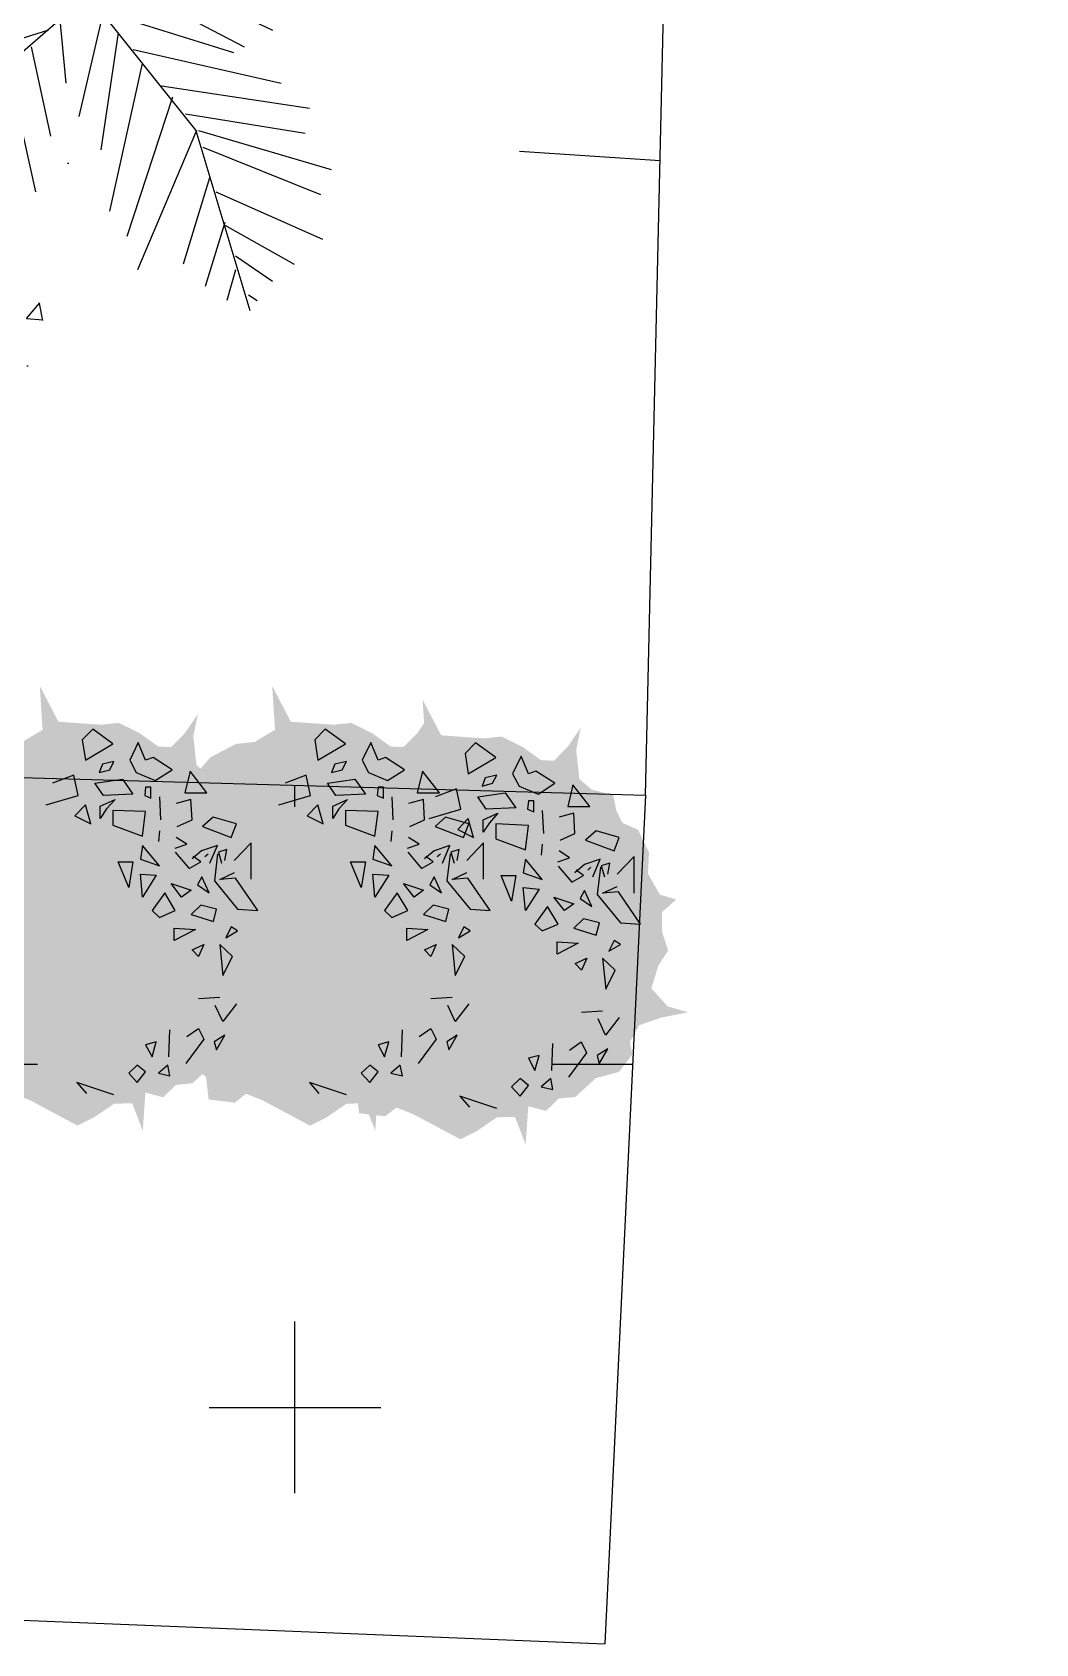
# Model space of a CAD drawing. Header units: millimetres. Extents: x 1933 to 24107, y 1228 to 18074.
# Drawn here: x 23164 to 24092, y 1228 to 2718 of the extents above; entities that cross this region are included whole.
import ezdxf

# ---------------------------------------------------------------- set-up
doc = ezdxf.new("R2010")
doc.units = ezdxf.units.MM
doc.layers.add('marc det', color=74, linetype='Continuous', lineweight=18)
doc.styles.add('ATTR', font='romans.shx', dxfattribs={"width": 0.8, "height": 0.470416})

# ---------------------------------------------------------------- blocks, each defined once
blk = doc.blocks.new('fff')
at = {"color": 93}
for p, q in [((80686.8, 24306.7), (80654.6, 24332.5)), ((80799.9, 23710.9), (80683.3, 24344.1)), ((80698.9, 24286.1), (80727, 24332.5)), ((80702.9, 24234.5), (80610.4, 24296.4)), ((80715, 24193.2), (80771.3, 24260.3)), ((80735.1, 24110.7), (80851.8, 24244.8)), ((80719, 24152), (80558.1, 24229.3)), ((80743.1, 24017.9), (80916.2, 24229.3)), ((80743.1, 24023), (80525.9, 24162.3)), ((80767.3, 23894.1), (80896, 24131.3)), ((80759.2, 23925), (80493.7, 24105.5)), ((81099.8, 23810.9), (81333.1, 24110.8)), ((81101.3, 23811.5), (81145.5, 24110.7)), ((81290.4, 24115.9), (81302.4, 24074.6)), ((81044.9, 23790.9), (81105.3, 24069.4)), ((81189.8, 24074.6), (81213.9, 23961.1)), ((81230, 24090.1), (81266.2, 24028.2)), ((80980.5, 23775.4), (81057, 24059.1)), ((81153.6, 24054), (81161.6, 23894.1)), ((81286.3, 24043.6), (81366.8, 24054)), ((80260.3, 23945.6), (80252.3, 24033.3)), ((80316.6, 24028.2), (80328.7, 23883.7)), ((80405.2, 24023), (80529.9, 23754.8)), ((80787.4, 23785.7), (80900.1, 24007.5)), ((80450.1, 23760.9), (80216.8, 23994.2)), ((80373, 24002.4), (80413.2, 23796.1)), ((80638.5, 23734.2), (80457.5, 23992.1)), ((80529.9, 23976.6), (80767.3, 23863.1)), ((80843.7, 23729), (80924.2, 23981.7)), ((80912.1, 23749.6), (80996.6, 24002.4)), ((81250.1, 23997.2), (81342.7, 23986.9)), ((80272.4, 23930.2), (80179.8, 23914.7)), ((81201.8, 23930.2), (81334.6, 23909.5)), ((81169.6, 23894.1), (81342.7, 23832.2)), ((80348.8, 23863.1), (80187.9, 23832.2)), ((80570.1, 23863.1), (80787.4, 23765.1)), ((81129.4, 23847.6), (81334.6, 23780.6)), ((80799.9, 23710.9), (81099.8, 23810.9)), ((81069.1, 23796.1), (81318.5, 23729)), ((80429.3, 23780.6), (80220.1, 23770.3)), ((81000.7, 23775.4), (81189.8, 23672.3)), ((80485.6, 23749.6), (80268.4, 23646.5)), ((80562.1, 23744.5), (80377, 23620.7)), ((80799.9, 23710.9), (80450.1, 23760.9)), ((80924.2, 23749.6), (81141.5, 23646.5)), ((80622.4, 23734.2), (80465.5, 23605.2)), ((80799.9, 23710.9), (80550, 23494.4)), ((80727, 23723.8), (80562.1, 23620.7)), ((80799.9, 23710.9), (80999.9, 23461)), ((80871.9, 23729), (81089.2, 23615.5)), ((80827.6, 23677.4), (80783.4, 23486.6)), ((80819.6, 23682.6), (81069.1, 23605.2)), ((80727, 23646.5), (80578.2, 23600)), ((80747.2, 23672.3), (80759.2, 23548.5)), ((80855.8, 23641.3), (80823.6, 23424.7)), ((80694.9, 23615.5), (80731.1, 23450.4)), ((80884, 23610.4), (81157.6, 23548.5)), ((80630.5, 23569.1), (80465.5, 23569.1)), ((80650.6, 23584.6), (80702.9, 23347.3)), ((80900.1, 23584.6), (80839.7, 23311.2)), ((80606.3, 23543.3), (80324.7, 23502)), ((80610.4, 23543.3), (80658.7, 23264.7)), ((80936.3, 23543.3), (81209.9, 23502)), ((80570.1, 23507.2), (80602.3, 23218.3)), ((80956.4, 23522.7), (80871.9, 23264.7)), ((80529.9, 23471.1), (80328.7, 23465.9)), ((80550, 23494.4), (80383.4, 23211.1)), ((80980.5, 23491.7), (81201.8, 23455.6)), ((80521.8, 23445.3), (80546, 23208)), ((81000.7, 23460.8), (80892, 23202.8)), ((80999.9, 23461), (81099.8, 23127.8)), ((81004.7, 23460.8), (81250.1, 23388.5)), ((80501.7, 23419.5), (80352.8, 23424.7)), ((81012.7, 23429.8), (81230, 23342.1)), ((80485.6, 23388.5), (80324.7, 23362.8)), ((80477.6, 23367.9), (80489.7, 23223.5)), ((81024.8, 23373.1), (80976.5, 23213.2)), ((80457.5, 23331.8), (80328.7, 23316.3)), ((81036.9, 23347.3), (81234, 23259.6)), ((80437.3, 23300.9), (80445.4, 23218.3)), ((81053, 23290.5), (81016.7, 23171.9)), ((80417.2, 23269.9), (80344.8, 23239)), ((81053, 23285.4), (81181.7, 23213.2)), ((81073.1, 23202.8), (81057, 23146.1)), ((81073.1, 23228.6), (81141.5, 23182.2)), ((81097.2, 23156.4), (81113.3, 23146.1))]:
    blk.add_line(p, q, dxfattribs=at)
at = {"color": 93, "style": 'ATTR', "width": 0.8, "flags": 9}
blk.add_attdef('ESTCODE', (80799.9, 23710.9), '', height=0.00304, dxfattribs=at)

msp = doc.modelspace()

# ---------------------------------------------------------------- hatches: boundary and pattern name
at = {"lineweight": 25}
h = msp.add_hatch(dxfattribs=at)
h.set_pattern_fill('AR-CONC', color=6, style=0)
h.set_pattern_definition([(50, (-68541.09, -10576.79), (182.18467, -15.93909), [19.05, -209.55]), (355, (-68541.1, -10576.8), (-35.24283, 191.05664), [15.24, -167.64]), (100.451, (-68525.91, -10578.12), (146.9425, 175.1167), [16.19, -178.09]), (46.1842, (-68541.1, -10526), (271.07904, -42.04233), [28.575, -314.325]), (96.6356, (-68518.5, -10529.5), (237.4042, 247.42556), [24.285, -267.135]), (351.184, (-68541.1, -10526), (237.4046, 247.4251), [22.86, -251.46]), (21, (-68515.69, -10538.69), (151.61488, -102.26552), [19.05, -209.55]), (326, (-68515.7, -10538.7), (61.80203, 184.18797), [15.24, -167.64]), (71.4514, (-68503.06, -10547.21), (213.4165, 81.92286), [16.19, -178.09]), (37.5, (-68541.09, -10576.79), (3.088603, 84.55504), [0, -165.608, 0, -170.18, 0, -168.275]), (7.5, (-68541.09, -10576.79), (66.81966, 100.180575), [0, -97.028, 0, -161.798, 0, -64.135]), (327.5, (-68597.73, -10576.79), (135.590595, -5.728744), [0, -63.5, 0, -198.12, 0, -262.89]), (317.5, (-68623.13, -10576.79), (148.12918, 25.42649), [0, -82.55, 0, -131.572, 0, -186.69])])
edge = h.paths.add_edge_path()
edge.add_arc((23015.5, 2509.1), 207.5, 0, 360)
h = msp.add_hatch()
h.set_pattern_fill('CROSS', color=92, scale=50, style=0)
h.set_pattern_definition([(0, (-364657.85, -207469.06), (317.5, 317.5), [158.75, -476.25]), (90, (-364578.47, -207548.43), (-317.5, 317.5), [158.75, -476.25])])
h.paths.add_polyline_path([(16430.1, 2218.9, 0.281353), (17013.3, 1497.4), (23693.5, 1227.6), (23731, 2012.8)])
at = {"layer": 'marc det'}
for points in [[(23058.5, 1816.4), (23067.4, 1783.1), (23081.5, 1772.2), (23109.6, 1752.2), (23112.1, 1731.1), (23136.4, 1728.2), (23146.6, 1736.4), (23162.1, 1730.3), (23205.8, 1706.9), (23221, 1714.5), (23239.8, 1727.3), (23256.4, 1727.5), (23266.1, 1702.1), (23268.6, 1737.5), (23284.9, 1733.1), (23296.9, 1744.6), (23312, 1746.1), (23331.1, 1763.5), (23352.5, 1769.3), (23364.8, 1785.4), (23362.5, 1797.1), (23371.3, 1812.5), (23391.3, 1819.5), (23416.4, 1824.4), (23397.6, 1829.8), (23382.4, 1846.6), (23388.9, 1867.7), (23398.1, 1881.6), (23392.3, 1898.8), (23392.3, 1917), (23405.4, 1928.7), (23390.3, 1933.3), (23379.4, 1952.5), (23380.2, 1972.4), (23370.2, 1993.3), (23355.9, 1999.6), (23350.1, 2010.6), (23347.3, 2025.3), (23327.3, 2030.5), (23315.8, 2040.4), (23312.9, 2067.2), (23317.2, 2087.8), (23305.2, 2070.2), (23292.4, 2057.1), (23280.4, 2057.7), (23263.8, 2069.7), (23244.1, 2079.5), (23227.8, 2077.8), (23188.1, 2080.6), (23170.9, 2113.8), (23173.5, 2073.2), (23155, 2062), (23137.5, 2060.1), (23113.8, 2047.8), (23101.3, 2033.2), (23082.5, 2026.4), (23075.9, 2011.4), (23062, 1992), (23063.5, 1975.9), (23036.6, 1976.3), (23057.7, 1959.2), (23041.2, 1952.9), (23036.9, 1944.4), (23030.9, 1924.1), (23035.8, 1919.9), (23038.4, 1882.4), (23032.2, 1872), (23039.3, 1853.7), (23037.4, 1839.6), (23018.8, 1825.3), (22997.7, 1812), (23018, 1817.5), (23046.5, 1823.1)], [(23273.5, 1816.4), (23282.4, 1783.1), (23296.4, 1772.2), (23324.6, 1752.2), (23327.1, 1731.1), (23351.3, 1728.2), (23361.6, 1736.4), (23377, 1730.3), (23420.8, 1706.9), (23435.9, 1714.5), (23454.7, 1727.3), (23471.3, 1727.5), (23481.1, 1702.1), (23483.6, 1737.5), (23499.9, 1733.1), (23511.8, 1744.6), (23527, 1746.1), (23546.1, 1763.5), (23567.5, 1769.3), (23579.8, 1785.4), (23577.5, 1797.1), (23586.3, 1812.5), (23606.3, 1819.5), (23631.4, 1824.4), (23612.5, 1829.8), (23597.4, 1846.6), (23603.9, 1867.7), (23613, 1881.6), (23607.3, 1898.8), (23607.3, 1917), (23620.4, 1928.7), (23605.2, 1933.3), (23594.3, 1952.5), (23595.2, 1972.4), (23585.1, 1993.3), (23570.8, 1999.6), (23565.1, 2010.6), (23562.2, 2025.3), (23542.2, 2030.5), (23530.8, 2040.4), (23527.9, 2067.2), (23532.1, 2087.8), (23520.2, 2070.2), (23507.3, 2057.1), (23495.3, 2057.7), (23478.7, 2069.7), (23459, 2079.5), (23442.7, 2077.8), (23403, 2080.6), (23385.8, 2113.8), (23388.5, 2073.2), (23369.9, 2062), (23352.5, 2060.1), (23328.8, 2047.8), (23316.3, 2033.2), (23297.4, 2026.4), (23290.9, 2011.4), (23276.9, 1992), (23278.5, 1975.9), (23251.5, 1976.3), (23272.7, 1959.2), (23256.1, 1952.9), (23251.9, 1944.4), (23245.9, 1924.1), (23250.8, 1919.9), (23253.4, 1882.4), (23247.1, 1872), (23254.3, 1853.7), (23252.3, 1839.6), (23233.8, 1825.3), (23212.7, 1812), (23232.9, 1817.5), (23261.5, 1823.1)], [(23412.6, 1803.7), (23421.5, 1770.5), (23435.5, 1759.6), (23463.7, 1739.5), (23466.2, 1718.4), (23490.4, 1715.6), (23500.7, 1723.7), (23516.1, 1717.6), (23559.9, 1694.3), (23575, 1701.8), (23593.8, 1714.7), (23610.4, 1714.9), (23620.2, 1689.4), (23622.7, 1724.9), (23639, 1720.5), (23650.9, 1732), (23666.1, 1733.4), (23685.2, 1750.9), (23706.6, 1756.6), (23718.9, 1772.7), (23716.6, 1784.4), (23725.4, 1799.9), (23745.4, 1806.8), (23770.5, 1811.8), (23751.6, 1817.2), (23736.5, 1834), (23743, 1855), (23752.1, 1869), (23746.4, 1886.1), (23746.3, 1904.4), (23759.5, 1916.1), (23744.3, 1920.7), (23733.4, 1939.9), (23734.3, 1959.8), (23724.2, 1980.6), (23709.9, 1986.9), (23704.2, 1998), (23701.3, 2012.6), (23681.3, 2017.8), (23669.9, 2027.7), (23667, 2054.5), (23671.2, 2075.2), (23659.3, 2057.6), (23646.4, 2044.4), (23634.4, 2045.1), (23617.8, 2057), (23598.1, 2066.9), (23581.8, 2065.2), (23542.1, 2068), (23524.9, 2101.1), (23527.6, 2060.6), (23509, 2049.3), (23491.6, 2047.4), (23467.9, 2035.2), (23455.4, 2020.5), (23436.5, 2013.8), (23430, 1998.8), (23416, 1979.3), (23417.6, 1963.2), (23390.6, 1963.7), (23411.8, 1946.5), (23395.2, 1940.2), (23391, 1931.8), (23385, 1911.5), (23389.9, 1907.2), (23392.5, 1869.7), (23386.2, 1859.4), (23393.4, 1841), (23391.4, 1826.9), (23372.9, 1812.6), (23351.8, 1799.4), (23372, 1804.9), (23400.6, 1810.5)]]:
    msp.add_hatch(color=102, dxfattribs=at).paths.add_polyline_path(points)

# ---------------------------------------------------------------- linework, layer by layer
for p, q in [((23731, 2012.8), (24092, 17592.3)), ((23614.6, 2608.4), (23744.6, 2599.7)), ((16429.7, 2219), (23731, 2012.8)), ((23731, 2012.8), (23693.5, 1227.6)), ((17013.3, 1497.4), (23693.5, 1227.6))]:
    msp.add_line(p, q)
at = {"color": 96}
for p, q in [((23220, 2073.8), (23210.2, 2063.8)), ((23238.5, 2060), (23220, 2073.8)), ((23434.9, 2073.8), (23425.2, 2063.8)), ((23453.5, 2060), (23434.9, 2073.8)), ((23210.2, 2063.8), (23213.1, 2045)), ((23213.1, 2045), (23238.5, 2060)), ((23262, 2061.3), (23254.2, 2045)), ((23268.8, 2045), (23262, 2061.3)), ((23425.2, 2063.8), (23428.1, 2045)), ((23428.1, 2045), (23453.5, 2060)), ((23477, 2061.3), (23469.1, 2045)), ((23483.8, 2045), (23477, 2061.3)), ((23574, 2061.2), (23564.3, 2051.1)), ((23592.6, 2047.4), (23574, 2061.2)), ((23239.5, 2043.7), (23228.8, 2041.2)), ((23235.6, 2036.2), (23239.5, 2043.7)), ((23254.2, 2045), (23260, 2033.7)), ((23275.7, 2047.5), (23268.8, 2045)), ((23293.3, 2036.2), (23275.7, 2047.5)), ((23454.5, 2043.7), (23443.7, 2041.2)), ((23450.6, 2036.2), (23454.5, 2043.7)), ((23469.1, 2045), (23475, 2033.7)), ((23490.6, 2047.5), (23483.8, 2045)), ((23508.2, 2036.2), (23490.6, 2047.5)), ((23564.3, 2051.1), (23567.2, 2032.4)), ((23567.2, 2032.4), (23592.6, 2047.4)), ((23616.1, 2048.6), (23608.2, 2032.4)), ((23622.9, 2032.4), (23616.1, 2048.6)), ((23202.4, 2031.2), (23182.8, 2023.7)), ((23206.3, 2012.4), (23202.4, 2031.2)), ((23228.8, 2041.2), (23225.8, 2033.7)), ((23225.8, 2033.7), (23235.6, 2036.2)), ((23260, 2033.7), (23277.6, 2026.2)), ((23277.6, 2026.2), (23293.3, 2036.2)), ((23309.9, 2035), (23305, 2014.9)), ((23325.5, 2014.9), (23309.9, 2035)), ((23417.3, 2031.2), (23397.8, 2023.7)), ((23421.2, 2012.4), (23417.3, 2031.2)), ((23443.7, 2041.2), (23440.8, 2033.7)), ((23440.8, 2033.7), (23450.6, 2036.2)), ((23475, 2033.7), (23492.6, 2026.2)), ((23492.6, 2026.2), (23508.2, 2036.2)), ((23524.9, 2035), (23520, 2014.9)), ((23540.5, 2014.9), (23524.9, 2035)), ((23582.8, 2028.6), (23579.9, 2021.1)), ((23593.6, 2031.1), (23582.8, 2028.6)), ((23589.7, 2023.6), (23593.6, 2031.1)), ((23608.2, 2032.4), (23614.1, 2021.1)), ((23629.7, 2034.9), (23622.9, 2032.4)), ((23647.3, 2023.6), (23629.7, 2034.9)), ((23221.9, 2023.7), (23247.3, 2027.4)), ((23229.7, 2012.4), (23221.9, 2023.7)), ((23257.1, 2013.7), (23229.7, 2012.4)), ((23247.3, 2027.4), (23257.1, 2013.7)), ((23268.8, 2019.9), (23267.9, 2012.4)), ((23273.7, 2019.9), (23268.8, 2019.9)), ((23273.7, 2009.9), (23273.7, 2019.9)), ((23305, 2014.9), (23325.5, 2014.9)), ((23436.9, 2023.7), (23462.3, 2027.4)), ((23444.7, 2012.4), (23436.9, 2023.7)), ((23472.1, 2013.7), (23444.7, 2012.4)), ((23462.3, 2027.4), (23472.1, 2013.7)), ((23483.8, 2019.9), (23482.8, 2012.4)), ((23488.7, 2019.9), (23483.8, 2019.9)), ((23488.7, 2009.9), (23488.7, 2019.9)), ((23520, 2014.9), (23540.5, 2014.9)), ((23556.4, 2018.6), (23536.9, 2011.1)), ((23560.3, 1999.8), (23556.4, 2018.6)), ((23576, 2011.1), (23601.4, 2014.8)), ((23579.9, 2021.1), (23589.7, 2023.6)), ((23601.4, 2014.8), (23611.2, 2001)), ((23614.1, 2021.1), (23631.7, 2013.6)), ((23631.7, 2013.6), (23647.3, 2023.6)), ((23664, 2022.3), (23659.1, 2002.3)), ((23679.6, 2002.3), (23664, 2022.3)), ((23176.9, 2003.6), (23206.3, 2012.4)), ((23213.1, 2003.6), (23203.3, 1993.6)), ((23218, 1986.1), (23213.1, 2003.6)), ((23226.8, 2002.4), (23240.5, 2008.7)), ((23226.8, 1991.1), (23226.8, 2002.4)), ((23232.7, 1999.9), (23226.8, 1991.1)), ((23240.5, 2008.7), (23232.7, 1999.9)), ((23238.5, 1998.6), (23238.5, 1984.8)), ((23268.8, 1997.4), (23238.5, 1998.6)), ((23267.9, 2012.4), (23273.7, 2009.9)), ((23281.5, 2011.1), (23282.5, 1989.9)), ((23310.7, 2008.7), (23297, 2004.9)), ((23311.7, 1989.9), (23310.7, 2008.7)), ((23391.9, 2003.6), (23421.2, 2012.4)), ((23428.1, 2003.6), (23418.3, 1993.6)), ((23433, 1986.1), (23428.1, 2003.6)), ((23441.8, 2002.4), (23455.5, 2008.7)), ((23441.8, 1991.1), (23441.8, 2002.4)), ((23447.6, 1999.9), (23441.8, 1991.1)), ((23455.5, 2008.7), (23447.6, 1999.9)), ((23453.5, 1998.6), (23453.5, 1984.8)), ((23483.8, 1997.4), (23453.5, 1998.6)), ((23482.8, 2012.4), (23488.7, 2009.9)), ((23496.5, 2011.1), (23497.5, 1989.9)), ((23525.7, 2008.7), (23512, 2004.9)), ((23526.7, 1989.9), (23525.7, 2008.7)), ((23531, 1991), (23560.3, 1999.8)), ((23583.8, 1999.8), (23576, 2011.1)), ((23611.2, 2001), (23583.8, 1999.8)), ((23622.9, 2007.3), (23621.9, 1999.8)), ((23621.9, 1999.8), (23627.8, 1997.3)), ((23627.8, 2007.3), (23622.9, 2007.3)), ((23627.8, 1997.3), (23627.8, 2007.3)), ((23635.6, 1998.5), (23636.6, 1977.2)), ((23659.1, 2002.3), (23679.6, 2002.3)), ((23203.3, 1993.6), (23218, 1986.1)), ((23238.5, 1984.8), (23265.9, 1974.8)), ((23265.9, 1974.8), (23268.8, 1997.4)), ((23298, 1983.7), (23311.7, 1989.9)), ((23331.3, 1992.4), (23321.5, 1983.7)), ((23321.5, 1983.7), (23347.9, 1973.6)), ((23352.8, 1986.2), (23331.3, 1992.4)), ((23347.9, 1973.6), (23352.8, 1986.2)), ((23418.3, 1993.6), (23433, 1986.1)), ((23453.5, 1984.8), (23480.9, 1974.8)), ((23480.9, 1974.8), (23483.8, 1997.4)), ((23513, 1983.7), (23526.7, 1989.9)), ((23546.2, 1992.4), (23536.5, 1983.7)), ((23536.5, 1983.7), (23562.9, 1973.6)), ((23567.7, 1986.2), (23546.2, 1992.4)), ((23567.2, 1991), (23557.4, 1981)), ((23562.9, 1973.6), (23567.7, 1986.2)), ((23572.1, 1973.4), (23567.2, 1991)), ((23580.9, 1989.7), (23594.6, 1996)), ((23580.9, 1978.5), (23580.9, 1989.7)), ((23586.7, 1987.2), (23580.9, 1978.5)), ((23594.6, 1996), (23586.7, 1987.2)), ((23592.6, 1986), (23592.6, 1972.2)), ((23622.9, 1984.7), (23592.6, 1986)), ((23620, 1962.2), (23622.9, 1984.7)), ((23664.8, 1996.1), (23651.1, 1992.3)), ((23665.8, 1977.3), (23664.8, 1996.1)), ((23281.5, 1979.8), (23280.6, 1969.8)), ((23306.8, 1967.4), (23297, 1973.6)), ((23366.5, 1968.6), (23350.8, 1952.3)), ((23366.5, 1934.8), (23366.5, 1968.6)), ((23496.5, 1979.8), (23495.5, 1969.8)), ((23521.8, 1967.4), (23512, 1973.6)), ((23557.4, 1981), (23572.1, 1973.4)), ((23581.4, 1968.6), (23565.8, 1952.3)), ((23581.4, 1934.8), (23581.4, 1968.6)), ((23592.6, 1972.2), (23620, 1962.2)), ((23652.1, 1971), (23665.8, 1977.3)), ((23685.3, 1979.8), (23675.6, 1971)), ((23675.6, 1971), (23702, 1961)), ((23706.8, 1973.5), (23685.3, 1979.8)), ((23702, 1961), (23706.8, 1973.5)), ((23265.9, 1966), (23264, 1953.5)), ((23264, 1953.5), (23281.5, 1947.2)), ((23281.5, 1947.2), (23265.9, 1966)), ((23296.1, 1963.6), (23306.8, 1967.4)), ((23296.2, 1959.8), (23308.9, 1944.7)), ((23320.5, 1961.1), (23311.7, 1953.6)), ((23319.7, 1951), (23312.8, 1956)), ((23335.2, 1966.1), (23320.5, 1961.1)), ((23323.6, 1956), (23326.5, 1958.5)), ((23328.3, 1949.8), (23335.2, 1966.1)), ((23335.3, 1958.5), (23332.4, 1933.4)), ((23344, 1962.3), (23336.2, 1959.8)), ((23336.2, 1959.8), (23339.1, 1949.8)), ((23342, 1952.3), (23344, 1962.3)), ((23480.9, 1966), (23478.9, 1953.5)), ((23478.9, 1953.5), (23496.5, 1947.2)), ((23496.5, 1947.2), (23480.9, 1966)), ((23511, 1963.6), (23521.8, 1967.4)), ((23511.2, 1959.8), (23523.9, 1944.7)), ((23535.5, 1961.1), (23526.7, 1953.6)), ((23534.6, 1951), (23527.8, 1956)), ((23550.1, 1966.1), (23535.5, 1961.1)), ((23538.5, 1956), (23541.5, 1958.5)), ((23543.3, 1949.8), (23550.1, 1966.1)), ((23550.3, 1958.5), (23547.3, 1933.4)), ((23558.9, 1962.3), (23551.1, 1959.8)), ((23551.1, 1959.8), (23554, 1949.8)), ((23557, 1952.3), (23558.9, 1962.3)), ((23620, 1953.4), (23618, 1940.9)), ((23635.6, 1934.6), (23620, 1953.4)), ((23635.6, 1967.2), (23634.6, 1957.2)), ((23650.1, 1951), (23660.9, 1954.7)), ((23660.9, 1954.7), (23651.1, 1961)), ((23689.2, 1953.5), (23674.6, 1948.5)), ((23682.4, 1937.2), (23689.2, 1953.5)), ((23720.5, 1956), (23704.9, 1939.7)), ((23720.5, 1922.1), (23720.5, 1956)), ((23253.2, 1927.2), (23243.4, 1951)), ((23243.4, 1951), (23257.1, 1951)), ((23257.1, 1951), (23253.2, 1927.2)), ((23264, 1939.7), (23278.6, 1938.5)), ((23265.9, 1918.4), (23264, 1939.7)), ((23278.6, 1938.5), (23265.9, 1918.4)), ((23308.9, 1944.7), (23319.7, 1951)), ((23337.3, 1934.7), (23351, 1941)), ((23468.2, 1927.2), (23458.4, 1951)), ((23458.4, 1951), (23472.1, 1951)), ((23472.1, 1951), (23468.2, 1927.2)), ((23478.9, 1939.7), (23493.6, 1938.5)), ((23480.9, 1918.4), (23478.9, 1939.7)), ((23493.6, 1938.5), (23480.9, 1918.4)), ((23523.9, 1944.7), (23534.6, 1951)), ((23552.2, 1934.7), (23565.9, 1941)), ((23607.3, 1914.6), (23597.5, 1938.4)), ((23597.5, 1938.4), (23611.2, 1938.4)), ((23611.2, 1938.4), (23607.3, 1914.6)), ((23618, 1940.9), (23635.6, 1934.6)), ((23650.3, 1947.1), (23663, 1932.1)), ((23663, 1932.1), (23673.7, 1938.4)), ((23674.6, 1948.5), (23665.8, 1940.9)), ((23673.7, 1938.4), (23666.9, 1943.4)), ((23677.6, 1943.4), (23680.6, 1945.9)), ((23689.4, 1945.9), (23686.4, 1920.8)), ((23698, 1949.7), (23690.2, 1947.2)), ((23690.2, 1947.2), (23693.1, 1937.2)), ((23696.1, 1939.7), (23698, 1949.7)), ((23302.1, 1918.4), (23292.3, 1930.9)), ((23292.3, 1930.9), (23310.9, 1924.7)), ((23310.9, 1924.7), (23302.1, 1918.4)), ((23320.7, 1937.2), (23316.7, 1929.7)), ((23316.7, 1929.7), (23327.5, 1922.2)), ((23327.5, 1922.2), (23320.7, 1937.2)), ((23332.4, 1933.4), (23353.9, 1907.1)), ((23351.9, 1936), (23337.3, 1934.7)), ((23372.5, 1905.9), (23351.9, 1936)), ((23517, 1918.4), (23507.3, 1930.9)), ((23507.3, 1930.9), (23525.8, 1924.7)), ((23525.8, 1924.7), (23517, 1918.4)), ((23535.6, 1937.2), (23531.7, 1929.7)), ((23531.7, 1929.7), (23542.5, 1922.2)), ((23542.5, 1922.2), (23535.6, 1937.2)), ((23547.3, 1933.4), (23568.8, 1907.1)), ((23566.9, 1936), (23552.2, 1934.7)), ((23587.4, 1905.9), (23566.9, 1936)), ((23618, 1927.1), (23632.7, 1925.8)), ((23620, 1905.8), (23618, 1927.1)), ((23632.7, 1925.8), (23620, 1905.8)), ((23674.7, 1924.6), (23670.8, 1917.1)), ((23681.5, 1909.5), (23674.7, 1924.6)), ((23691.3, 1922.1), (23705, 1928.3)), ((23706, 1923.3), (23691.3, 1922.1)), ((23726.5, 1893.2), (23706, 1923.3)), ((23286.4, 1922.2), (23274.7, 1905.9)), ((23296.2, 1905.9), (23286.4, 1922.2)), ((23319.7, 1910.9), (23310.9, 1902.1)), ((23334.3, 1907.1), (23319.7, 1910.9)), ((23501.4, 1922.2), (23489.7, 1905.9)), ((23511.2, 1905.9), (23501.4, 1922.2)), ((23534.6, 1910.9), (23525.8, 1902.1)), ((23549.3, 1907.1), (23534.6, 1910.9)), ((23640.5, 1909.5), (23628.8, 1893.2)), ((23650.3, 1893.2), (23640.5, 1909.5)), ((23656.1, 1905.8), (23646.4, 1918.3)), ((23646.4, 1918.3), (23664.9, 1912)), ((23664.9, 1912), (23656.1, 1905.8)), ((23670.8, 1917.1), (23681.5, 1909.5)), ((23686.4, 1920.8), (23707.9, 1894.5)), ((23274.7, 1905.9), (23281.5, 1899.6)), ((23281.5, 1899.6), (23296.2, 1905.9)), ((23310.9, 1902.1), (23331.4, 1895.9)), ((23331.4, 1895.9), (23334.3, 1907.1)), ((23353.9, 1907.1), (23372.5, 1905.9)), ((23489.7, 1905.9), (23496.5, 1899.6)), ((23496.5, 1899.6), (23511.2, 1905.9)), ((23525.8, 1902.1), (23546.4, 1895.9)), ((23546.4, 1895.9), (23549.3, 1907.1)), ((23568.8, 1907.1), (23587.4, 1905.9)), ((23673.7, 1898.3), (23664.9, 1889.5)), ((23688.4, 1894.5), (23673.7, 1898.3)), ((23685.5, 1883.2), (23688.4, 1894.5)), ((23707.9, 1894.5), (23726.5, 1893.2)), ((23295.2, 1878.3), (23295.2, 1889.6)), ((23295.2, 1889.6), (23314.8, 1888.3)), ((23314.8, 1888.3), (23295.2, 1878.3)), ((23348, 1890.8), (23343.1, 1880.8)), ((23343.1, 1880.8), (23353.9, 1887.1)), ((23353.9, 1887.1), (23348, 1890.8)), ((23510.2, 1878.3), (23510.2, 1889.6)), ((23510.2, 1889.6), (23529.8, 1888.3)), ((23529.8, 1888.3), (23510.2, 1878.3)), ((23563, 1890.8), (23558.1, 1880.8)), ((23558.1, 1880.8), (23568.8, 1887.1)), ((23568.8, 1887.1), (23563, 1890.8)), ((23628.8, 1893.2), (23635.6, 1887)), ((23635.6, 1887), (23650.3, 1893.2)), ((23664.9, 1889.5), (23685.5, 1883.2)), ((23311.9, 1869.5), (23322.6, 1874.6)), ((23317.7, 1863.3), (23311.9, 1869.5)), ((23322.6, 1874.6), (23317.7, 1863.3)), ((23337.3, 1874.6), (23340.2, 1845.7)), ((23349, 1863.3), (23337.3, 1874.6)), ((23526.8, 1869.5), (23537.6, 1874.6)), ((23532.7, 1863.3), (23526.8, 1869.5)), ((23537.6, 1874.6), (23532.7, 1863.3)), ((23552.2, 1874.6), (23555.2, 1845.7)), ((23564, 1863.3), (23552.2, 1874.6)), ((23649.3, 1865.7), (23649.3, 1877)), ((23649.3, 1877), (23668.8, 1875.7)), ((23668.8, 1875.7), (23649.3, 1865.7)), ((23702.1, 1878.2), (23697.2, 1868.2)), ((23697.2, 1868.2), (23707.9, 1874.4)), ((23707.9, 1874.4), (23702.1, 1878.2)), ((23340.2, 1845.7), (23349, 1863.3)), ((23555.2, 1845.7), (23564, 1863.3)), ((23665.9, 1856.9), (23676.7, 1861.9)), ((23671.8, 1850.6), (23665.9, 1856.9)), ((23676.7, 1861.9), (23671.8, 1850.6)), ((23691.3, 1861.9), (23694.3, 1833.1)), ((23703.1, 1850.6), (23691.3, 1861.9)), ((23694.3, 1833.1), (23703.1, 1850.6)), ((23317.7, 1824.4), (23337.3, 1825.7)), ((23352.8, 1819.5), (23340.1, 1803.2)), ((23532.7, 1824.4), (23552.2, 1825.7)), ((23567.7, 1819.5), (23555, 1803.2)), ((23340.1, 1803.2), (23333.2, 1818.2)), ((23555, 1803.2), (23548.2, 1818.2)), ((23671.8, 1811.8), (23691.3, 1813)), ((23694.1, 1790.6), (23687.3, 1805.6)), ((23706.8, 1806.8), (23694.1, 1790.6)), ((23290.3, 1770.5), (23291.3, 1795.6)), ((23306.8, 1789.4), (23317.6, 1796.9)), ((23317.6, 1796.9), (23322.5, 1786.9)), ((23342, 1790.7), (23332.2, 1784.4)), ((23334.2, 1776.9), (23342, 1790.7)), ((23505.3, 1770.5), (23506.3, 1795.6)), ((23521.8, 1789.4), (23532.6, 1796.9)), ((23532.6, 1796.9), (23537.4, 1786.9)), ((23557, 1790.7), (23547.2, 1784.4)), ((23549.2, 1776.9), (23557, 1790.7)), ((23278.6, 1784.3), (23268.8, 1781.8)), ((23268.8, 1781.8), (23274.7, 1770.5)), ((23274.7, 1770.5), (23278.6, 1784.3)), ((23322.5, 1786.9), (23305.9, 1764.3)), ((23332.2, 1784.4), (23334.2, 1776.9)), ((23493.6, 1784.3), (23483.8, 1781.8)), ((23483.8, 1781.8), (23489.7, 1770.5)), ((23489.7, 1770.5), (23493.6, 1784.3)), ((23537.4, 1786.9), (23520.8, 1764.3)), ((23547.2, 1784.4), (23549.2, 1776.9)), ((23644.4, 1757.9), (23645.4, 1783)), ((23676.5, 1774.3), (23659.9, 1751.7)), ((23660.9, 1776.8), (23671.6, 1784.3)), ((23671.6, 1784.3), (23676.5, 1774.3)), ((23696.1, 1778), (23686.3, 1771.7)), ((23688.3, 1764.2), (23696.1, 1778)), ((23261, 1763), (23253.2, 1755.5)), ((23268.8, 1756.7), (23261, 1763)), ((23289.4, 1763), (23280.6, 1755.5)), ((23291.3, 1753), (23289.4, 1763)), ((23476, 1763), (23468.2, 1755.5)), ((23483.8, 1756.7), (23476, 1763)), ((23504.3, 1763), (23495.5, 1755.5)), ((23506.3, 1753), (23504.3, 1763)), ((23632.7, 1771.7), (23622.9, 1769.2)), ((23622.9, 1769.2), (23628.8, 1757.9)), ((23628.8, 1757.9), (23632.7, 1771.7)), ((23686.3, 1771.7), (23688.3, 1764.2)), ((23205.3, 1746.7), (23214.1, 1736.7)), ((23239.5, 1735.4), (23205.3, 1746.7)), ((23253.2, 1755.5), (23261, 1746.7)), ((23261, 1746.7), (23268.8, 1756.7)), ((23280.6, 1755.5), (23291.3, 1753)), ((23420.3, 1746.7), (23429.1, 1736.7)), ((23454.5, 1735.4), (23420.3, 1746.7)), ((23468.2, 1755.5), (23476, 1746.7)), ((23476, 1746.7), (23483.8, 1756.7)), ((23495.5, 1755.5), (23506.3, 1753)), ((23615.1, 1750.4), (23607.3, 1742.8)), ((23622.9, 1744.1), (23615.1, 1750.4)), ((23643.4, 1750.4), (23634.6, 1742.8)), ((23645.4, 1740.3), (23643.4, 1750.4)), ((23559.4, 1734.1), (23568.2, 1724)), ((23593.6, 1722.8), (23559.4, 1734.1)), ((23607.3, 1742.8), (23615.1, 1734.1)), ((23615.1, 1734.1), (23622.9, 1744.1)), ((23634.6, 1742.8), (23645.4, 1740.3))]:
    msp.add_line(p, q, dxfattribs=at)

# ---------------------------------------------------------------- block references
at = {"color": 92, "xscale": 0.4999999999881766, "yscale": 0.4999999999881766, "zscale": 0.4999999999881766}
msp.add_blockref('fff', (-17184.6, -9102.8), dxfattribs=at)

doc.saveas('drawing.dxf')
